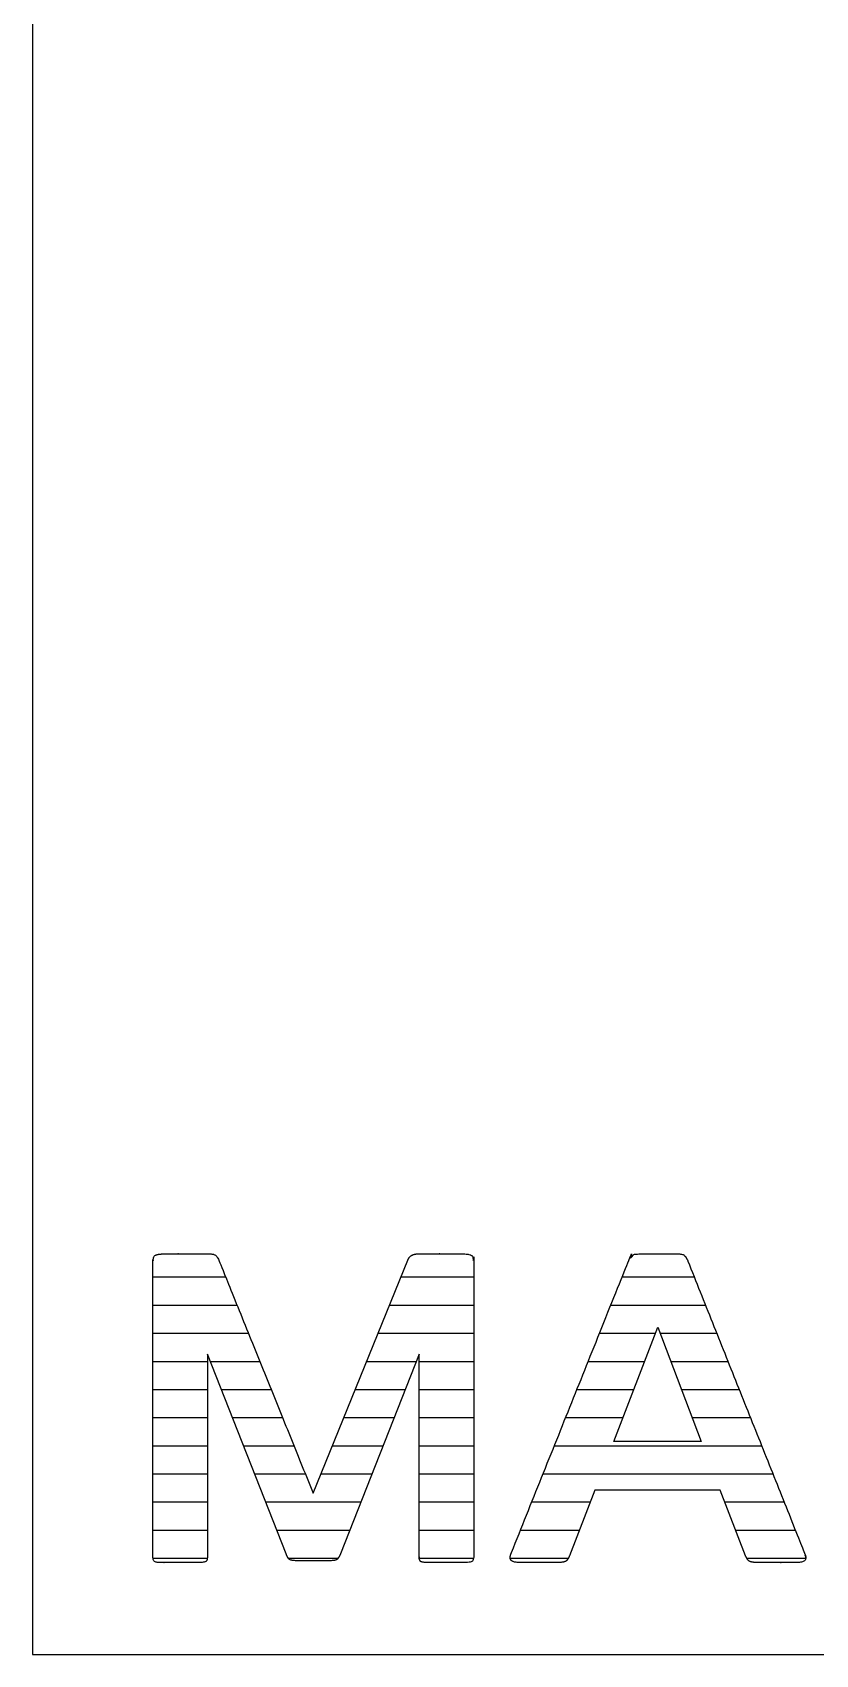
# Model space of a CAD drawing. Extents: x 7948 to 8542, y -4601 to -4181.
# Drawn here: x 7975.75 to 7988.27, y -4392.03 to -4366.07 of the extents above; entities that cross this region are included whole.
import ezdxf

# ---------------------------------------------------------------- set-up
doc = ezdxf.new("R2010")
doc.units = 0
doc.header["$LTSCALE"] = 7
doc.header["$MEASUREMENT"] = 0
doc.layers.add('기본값', color=18, linetype='CONTINUOUS')
pattern_1 = [(0, (7200.29573, -4959.29022), (0, 0.45), [])]

msp = doc.modelspace()

# ---------------------------------------------------------------- hatches: boundary and pattern name
at = {"layer": '기본값'}
h = msp.add_hatch(dxfattribs=at)
h.set_pattern_fill('해치1', color=2, scale=3.6, style=0, pattern_type=2)
h.set_pattern_definition(pattern_1)
h.paths.add_polyline_path([(7982.05491, -4390.5596), (7982.04472, -4390.55951), (7982.03504, -4390.55925), (7982.02585, -4390.55881), (7982.01717, -4390.5582), (7982.00899, -4390.55742), (7982.0013, -4390.55646), (7981.99412, -4390.55532), (7981.99072, -4390.55469), (7981.98744, -4390.55401), (7981.98429, -4390.55329), (7981.98126, -4390.55253), (7981.97836, -4390.55172), (7981.97558, -4390.55087), (7981.97293, -4390.54998), (7981.9704, -4390.54904), (7981.968, -4390.54806), (7981.96684, -4390.54755), (7981.96572, -4390.54703), (7981.96463, -4390.5465), (7981.96357, -4390.54596), (7981.96254, -4390.54541), (7981.96154, -4390.54485), (7981.96058, -4390.54428), (7981.95964, -4390.5437), (7981.95874, -4390.5431), (7981.95787, -4390.5425), (7981.95702, -4390.54188), (7981.95622, -4390.54125), (7981.95544, -4390.54061), (7981.95469, -4390.53996), (7981.95397, -4390.5393), (7981.95329, -4390.53863), (7981.95264, -4390.53795), (7981.95201, -4390.53726), (7981.95141, -4390.53655), (7981.95082, -4390.53581), (7981.95024, -4390.53504), (7981.94966, -4390.53425), (7981.9491, -4390.53343), (7981.94855, -4390.53259), (7981.948, -4390.53172), (7981.94746, -4390.53082), (7981.94694, -4390.52989), (7981.94642, -4390.52894), (7981.94592, -4390.52796), (7981.94542, -4390.52695), (7981.94445, -4390.52486), (7981.94352, -4390.52266), (7981.94263, -4390.52036), (7981.94178, -4390.51794), (7981.94096, -4390.51542), (7981.94019, -4390.51279), (7981.93945, -4390.51006), (7981.93875, -4390.50722), (7981.93808, -4390.50427), (7981.93746, -4390.50121), (7981.93632, -4390.49478), (7981.93534, -4390.48792), (7981.9345, -4390.48063), (7981.93382, -4390.47291), (7981.93329, -4390.46476), (7981.93291, -4390.45618), (7981.93261, -4390.43775), (7981.93261, -4387.22406), (7980.67665, -4390.42195), (7980.66873, -4390.43875), (7980.66102, -4390.45395), (7980.65724, -4390.46095), (7980.6535, -4390.46755), (7980.64982, -4390.47375), (7980.64618, -4390.47955), (7980.6426, -4390.48495), (7980.63906, -4390.48995), (7980.63731, -4390.4923), (7980.63557, -4390.49455), (7980.63385, -4390.49669), (7980.63214, -4390.49874), (7980.63044, -4390.50069), (7980.62875, -4390.50254), (7980.62707, -4390.50429), (7980.62541, -4390.50594), (7980.62376, -4390.50749), (7980.62212, -4390.50894), (7980.62049, -4390.51029), (7980.61969, -4390.51092), (7980.61888, -4390.51154), (7980.61807, -4390.51213), (7980.61723, -4390.51272), (7980.61637, -4390.51329), (7980.61549, -4390.51386), (7980.61459, -4390.51442), (7980.61366, -4390.51496), (7980.61174, -4390.51603), (7980.60974, -4390.51706), (7980.60765, -4390.51805), (7980.60547, -4390.51901), (7980.6032, -4390.51993), (7980.60084, -4390.52081), (7980.5984, -4390.52165), (7980.59586, -4390.52246), (7980.59324, -4390.52322), (7980.59053, -4390.52395), (7980.58773, -4390.52465), (7980.58485, -4390.5253), (7980.58187, -4390.52592), (7980.57566, -4390.52704), (7980.5691, -4390.52802), (7980.56218, -4390.52884), (7980.55491, -4390.52952), (7980.54729, -4390.53004), (7980.53931, -4390.53042), (7980.53098, -4390.53064), (7980.5223, -4390.53072), (7979.96179, -4390.53072), (7979.9531, -4390.53064), (7979.94473, -4390.53042), (7979.93669, -4390.53004), (7979.92897, -4390.52952), (7979.92158, -4390.52884), (7979.91452, -4390.52802), (7979.90778, -4390.52704), (7979.90137, -4390.52592), (7979.89529, -4390.52465), (7979.89237, -4390.52395), (7979.88953, -4390.52322), (7979.88677, -4390.52246), (7979.8841, -4390.52165), (7979.8815, -4390.52081), (7979.87899, -4390.51993), (7979.87656, -4390.51901), (7979.87421, -4390.51805), (7979.87194, -4390.51706), (7979.86976, -4390.51603), (7979.86765, -4390.51496), (7979.86563, -4390.51386), (7979.86369, -4390.51272), (7979.86183, -4390.51154), (7979.86092, -4390.51092), (7979.86001, -4390.51029), (7979.85911, -4390.50962), (7979.8582, -4390.50894), (7979.8573, -4390.50823), (7979.8564, -4390.50749), (7979.8546, -4390.50594), (7979.85281, -4390.50429), (7979.85103, -4390.50254), (7979.84926, -4390.50069), (7979.84749, -4390.49874), (7979.84572, -4390.49669), (7979.84397, -4390.49455), (7979.84222, -4390.4923), (7979.84047, -4390.48995), (7979.83874, -4390.4875), (7979.83701, -4390.48495), (7979.83528, -4390.4823), (7979.83357, -4390.47955), (7979.83015, -4390.47375), (7979.82677, -4390.46755), (7979.8234, -4390.46095), (7979.82007, -4390.45395), (7979.81676, -4390.44655), (7979.81348, -4390.43875), (7979.81022, -4390.43055), (7979.807, -4390.42195), (7978.55104, -4387.22406), (7978.55104, -4390.43775), (7978.55074, -4390.45618), (7978.55036, -4390.46476), (7978.54984, -4390.47291), (7978.54916, -4390.48063), (7978.54834, -4390.48792), (7978.54736, -4390.49478), (7978.54624, -4390.50121), (7978.54562, -4390.50427), (7978.54497, -4390.50722), (7978.54427, -4390.51006), (7978.54354, -4390.51279), (7978.54277, -4390.51542), (7978.54197, -4390.51794), (7978.54113, -4390.52036), (7978.54025, -4390.52266), (7978.53933, -4390.52486), (7978.53837, -4390.52695), (7978.53788, -4390.52796), (7978.53738, -4390.52894), (7978.53687, -4390.52989), (7978.53635, -4390.53082), (7978.53582, -4390.53172), (7978.53528, -4390.53259), (7978.53473, -4390.53343), (7978.53418, -4390.53425), (7978.53361, -4390.53504), (7978.53303, -4390.53581), (7978.53245, -4390.53655), (7978.53185, -4390.53726), (7978.53124, -4390.53795), (7978.53059, -4390.53863), (7978.52991, -4390.5393), (7978.5292, -4390.53996), (7978.52846, -4390.54061), (7978.52769, -4390.54125), (7978.52688, -4390.54188), (7978.52605, -4390.5425), (7978.52518, -4390.5431), (7978.52428, -4390.5437), (7978.52335, -4390.54428), (7978.52239, -4390.54485), (7978.52139, -4390.54541), (7978.52036, -4390.54596), (7978.51931, -4390.5465), (7978.51822, -4390.54703), (7978.5171, -4390.54755), (7978.51594, -4390.54806), (7978.51354, -4390.54904), (7978.51102, -4390.54998), (7978.50836, -4390.55087), (7978.50558, -4390.55172), (7978.50268, -4390.55253), (7978.49964, -4390.55329), (7978.49648, -4390.55401), (7978.4932, -4390.55469), (7978.48979, -4390.55532), (7978.48258, -4390.55646), (7978.47487, -4390.55742), (7978.46666, -4390.5582), (7978.45793, -4390.55881), (7978.44871, -4390.55925), (7978.43897, -4390.55951), (7978.42873, -4390.5596), (7977.79737, -4390.5596), (7977.78718, -4390.55951), (7977.7775, -4390.55925), (7977.76831, -4390.55881), (7977.75963, -4390.5582), (7977.75145, -4390.55742), (7977.74376, -4390.55646), (7977.73658, -4390.55532), (7977.73318, -4390.55469), (7977.7299, -4390.55401), (7977.72675, -4390.55329), (7977.72372, -4390.55253), (7977.72082, -4390.55172), (7977.71804, -4390.55087), (7977.71539, -4390.54998), (7977.71286, -4390.54904), (7977.71046, -4390.54806), (7977.7093, -4390.54755), (7977.70818, -4390.54703), (7977.70709, -4390.5465), (7977.70603, -4390.54596), (7977.705, -4390.54541), (7977.704, -4390.54485), (7977.70304, -4390.54428), (7977.7021, -4390.5437), (7977.7012, -4390.5431), (7977.70033, -4390.5425), (7977.69948, -4390.54188), (7977.69867, -4390.54125), (7977.6979, -4390.54061), (7977.69715, -4390.53996), (7977.69643, -4390.5393), (7977.69575, -4390.53863), (7977.69509, -4390.53795), (7977.69447, -4390.53726), (7977.69387, -4390.53655), (7977.69328, -4390.53581), (7977.6927, -4390.53504), (7977.69212, -4390.53425), (7977.69156, -4390.53343), (7977.691, -4390.53259), (7977.69046, -4390.53172), (7977.68992, -4390.53082), (7977.6894, -4390.52989), (7977.68888, -4390.52894), (7977.68837, -4390.52796), (7977.68788, -4390.52695), (7977.68691, -4390.52486), (7977.68598, -4390.52266), (7977.68509, -4390.52036), (7977.68424, -4390.51794), (7977.68342, -4390.51542), (7977.68265, -4390.51279), (7977.68191, -4390.51006), (7977.68121, -4390.50722), (7977.68054, -4390.50427), (7977.67992, -4390.50121), (7977.67878, -4390.49478), (7977.6778, -4390.48792), (7977.67696, -4390.48063), (7977.67628, -4390.47291), (7977.67575, -4390.46476), (7977.67537, -4390.45618), (7977.67507, -4390.43775), (7977.67507, -4385.81285), (7977.67552, -4385.78088), (7977.67609, -4385.76613), (7977.67689, -4385.75221), (7977.67791, -4385.73911), (7977.67916, -4385.72684), (7977.68064, -4385.71539), (7977.68234, -4385.70477), (7977.68328, -4385.69976), (7977.68428, -4385.69497), (7977.68533, -4385.69038), (7977.68644, -4385.68599), (7977.6876, -4385.68182), (7977.68882, -4385.67785), (7977.6901, -4385.67408), (7977.69144, -4385.67052), (7977.69213, -4385.66882), (7977.69283, -4385.66717), (7977.69355, -4385.66557), (7977.69428, -4385.66403), (7977.69503, -4385.66253), (7977.69579, -4385.66109), (7977.69656, -4385.65969), (7977.69735, -4385.65835), (7977.69816, -4385.65706), (7977.69897, -4385.65583), (7977.6998, -4385.65464), (7977.70065, -4385.6535), (7977.70151, -4385.65242), (7977.70238, -4385.65139), (7977.70327, -4385.65041), (7977.70372, -4385.64994), (7977.70418, -4385.64948), (7977.70511, -4385.64859), (7977.70609, -4385.6477), (7977.70712, -4385.64684), (7977.7082, -4385.64598), (7977.70933, -4385.64515), (7977.71051, -4385.64432), (7977.71173, -4385.64351), (7977.71301, -4385.64271), (7977.71433, -4385.64193), (7977.7157, -4385.64116), (7977.71712, -4385.64041), (7977.71859, -4385.63967), (7977.72011, -4385.63894), (7977.72167, -4385.63823), (7977.72329, -4385.63753), (7977.72495, -4385.63685), (7977.72842, -4385.63552), (7977.73209, -4385.63425), (7977.73595, -4385.63304), (7977.74, -4385.63188), (7977.74425, -4385.63078), (7977.74869, -4385.62974), (7977.75333, -4385.62875), (7977.75816, -4385.62782), (7977.76841, -4385.62613), (7977.77943, -4385.62466), (7977.79123, -4385.62342), (7977.80381, -4385.6224), (7977.81717, -4385.62161), (7977.8313, -4385.62105), (7977.8619, -4385.6206), (7978.58353, -4385.6206), (7978.59065, -4385.62067), (7978.59757, -4385.6209), (7978.60429, -4385.62127), (7978.61082, -4385.6218), (7978.61714, -4385.62247), (7978.62327, -4385.6233), (7978.62919, -4385.62427), (7978.63492, -4385.62539), (7978.64045, -4385.62667), (7978.64314, -4385.62736), (7978.64578, -4385.62809), (7978.64837, -4385.62886), (7978.65091, -4385.62966), (7978.65339, -4385.63051), (7978.65583, -4385.63139), (7978.65823, -4385.63231), (7978.66057, -4385.63326), (7978.66286, -4385.63425), (7978.6651, -4385.63528), (7978.66729, -4385.63635), (7978.66943, -4385.63746), (7978.67152, -4385.6386), (7978.67356, -4385.63978), (7978.67557, -4385.64102), (7978.67757, -4385.64235), (7978.67956, -4385.64377), (7978.68153, -4385.64528), (7978.68349, -4385.64687), (7978.68543, -4385.64855), (7978.68737, -4385.65032), (7978.68929, -4385.65218), (7978.6912, -4385.65412), (7978.69309, -4385.65615), (7978.69497, -4385.65827), (7978.69684, -4385.66048), (7978.6987, -4385.66277), (7978.70054, -4385.66516), (7978.70238, -4385.66763), (7978.70419, -4385.67018), (7978.706, -4385.67283), (7978.70779, -4385.67556), (7978.71134, -4385.68129), (7978.71484, -4385.68738), (7978.71828, -4385.69381), (7978.72168, -4385.70059), (7978.72502, -4385.70772), (7978.72831, -4385.71521), (7978.73155, -4385.72304), (7980.23889, -4389.4485), (7981.75209, -4385.72304), (7981.7546, -4385.71674), (7981.75727, -4385.71064), (7981.75866, -4385.70766), (7981.7601, -4385.70474), (7981.76158, -4385.70186), (7981.7631, -4385.69903), (7981.76466, -4385.69626), (7981.76626, -4385.69353), (7981.7679, -4385.69085), (7981.76958, -4385.68823), (7981.7713, -4385.68565), (7981.77306, -4385.68313), (7981.77487, -4385.68065), (7981.77671, -4385.67822), (7981.7786, -4385.67585), (7981.78052, -4385.67352), (7981.78249, -4385.67125), (7981.7845, -4385.66902), (7981.78655, -4385.66684), (7981.78864, -4385.66472), (7981.79077, -4385.66264), (7981.79294, -4385.66062), (7981.79515, -4385.65864), (7981.7974, -4385.65671), (7981.7997, -4385.65484), (7981.80203, -4385.65301), (7981.8044, -4385.65124), (7981.80682, -4385.64951), (7981.80928, -4385.64784), (7981.81177, -4385.64621), (7981.81431, -4385.64463), (7981.81689, -4385.64311), (7981.81951, -4385.64163), (7981.82217, -4385.64021), (7981.82487, -4385.63883), (7981.82761, -4385.63751), (7981.83039, -4385.63623), (7981.83322, -4385.635), (7981.83608, -4385.63383), (7981.83898, -4385.6327), (7981.84193, -4385.63163), (7981.84492, -4385.6306), (7981.84794, -4385.62963), (7981.85101, -4385.6287), (7981.85412, -4385.62783), (7981.85727, -4385.627), (7981.86046, -4385.62623), (7981.86369, -4385.6255), (7981.87027, -4385.6242), (7981.87702, -4385.6231), (7981.88393, -4385.6222), (7981.891, -4385.6215), (7981.89824, -4385.621), (7981.90564, -4385.6207), (7981.9132, -4385.6206), (7982.61542, -4385.6206), (7982.6476, -4385.62105), (7982.66245, -4385.62161), (7982.67646, -4385.6224), (7982.68964, -4385.62342), (7982.70198, -4385.62466), (7982.7135, -4385.62613), (7982.72418, -4385.62782), (7982.72921, -4385.62875), (7982.73403, -4385.62974), (7982.73865, -4385.63078), (7982.74305, -4385.63188), (7982.74725, -4385.63304), (7982.75124, -4385.63425), (7982.75502, -4385.63552), (7982.75859, -4385.63685), (7982.7603, -4385.63753), (7982.76196, -4385.63823), (7982.76356, -4385.63894), (7982.76512, -4385.63967), (7982.76662, -4385.64041), (7982.76807, -4385.64116), (7982.76946, -4385.64193), (7982.77081, -4385.64271), (7982.7721, -4385.64351), (7982.77334, -4385.64432), (7982.77453, -4385.64515), (7982.77567, -4385.64598), (7982.77675, -4385.64684), (7982.77778, -4385.6477), (7982.77876, -4385.64859), (7982.77923, -4385.64903), (7982.77969, -4385.64948), (7982.78014, -4385.64994), (7982.78059, -4385.65041), (7982.78147, -4385.65139), (7982.78234, -4385.65242), (7982.78319, -4385.6535), (7982.78403, -4385.65464), (7982.78485, -4385.65583), (7982.78567, -4385.65706), (7982.78646, -4385.65835), (7982.78724, -4385.65969), (7982.78801, -4385.66109), (7982.78877, -4385.66253), (7982.78951, -4385.66403), (7982.79023, -4385.66557), (7982.79095, -4385.66717), (7982.79165, -4385.66882), (7982.79233, -4385.67052), (7982.79365, -4385.67408), (7982.79492, -4385.67785), (7982.79614, -4385.68182), (7982.79729, -4385.68599), (7982.79839, -4385.69038), (7982.79944, -4385.69497), (7982.80042, -4385.69976), (7982.80135, -4385.70477), (7982.80305, -4385.71539), (7982.80451, -4385.72684), (7982.80576, -4385.73911), (7982.80677, -4385.75221), (7982.80756, -4385.76613), (7982.80812, -4385.78088), (7982.80858, -4385.81285), (7982.80858, -4390.43775), (7982.80849, -4390.44718), (7982.80822, -4390.45618), (7982.80778, -4390.46476), (7982.80717, -4390.47291), (7982.80637, -4390.48063), (7982.8054, -4390.48792), (7982.80485, -4390.4914), (7982.80426, -4390.49478), (7982.80362, -4390.49805), (7982.80293, -4390.50121), (7982.80221, -4390.50427), (7982.80144, -4390.50722), (7982.80062, -4390.51006), (7982.79976, -4390.51279), (7982.79886, -4390.51542), (7982.79791, -4390.51794), (7982.79692, -4390.52036), (7982.79588, -4390.52266), (7982.79535, -4390.52378), (7982.7948, -4390.52486), (7982.79425, -4390.52592), (7982.79368, -4390.52695), (7982.7931, -4390.52796), (7982.79251, -4390.52894), (7982.79191, -4390.52989), (7982.7913, -4390.53082), (7982.79068, -4390.53172), (7982.79004, -4390.53259), (7982.7894, -4390.53343), (7982.78874, -4390.53425), (7982.78808, -4390.53504), (7982.7874, -4390.53581), (7982.78671, -4390.53655), (7982.78601, -4390.53726), (7982.78529, -4390.53795), (7982.78455, -4390.53863), (7982.78378, -4390.5393), (7982.78298, -4390.53996), (7982.78215, -4390.54061), (7982.7813, -4390.54125), (7982.78042, -4390.54188), (7982.77952, -4390.5425), (7982.77858, -4390.5431), (7982.77763, -4390.5437), (7982.77664, -4390.54428), (7982.77563, -4390.54485), (7982.77459, -4390.54541), (7982.77353, -4390.54596), (7982.77243, -4390.5465), (7982.77132, -4390.54703), (7982.769, -4390.54806), (7982.76658, -4390.54904), (7982.76405, -4390.54998), (7982.76141, -4390.55087), (7982.75866, -4390.55172), (7982.75581, -4390.55253), (7982.75286, -4390.55329), (7982.74979, -4390.55401), (7982.74662, -4390.55469), (7982.74335, -4390.55532), (7982.73647, -4390.55646), (7982.72917, -4390.55742), (7982.72145, -4390.5582), (7982.71329, -4390.55881), (7982.70471, -4390.55925), (7982.69571, -4390.55951), (7982.68627, -4390.5596)], flags=0)
h = msp.add_hatch(dxfattribs=at)
h.set_pattern_fill('해치1', color=2, scale=3.6, style=0, pattern_type=2)
h.set_pattern_definition(pattern_1)
h.paths.add_polyline_path([(7987.33419, -4390.5596), (7987.31697, -4390.55935), (7987.30076, -4390.55861), (7987.29303, -4390.55806), (7987.28555, -4390.55738), (7987.27832, -4390.55658), (7987.27134, -4390.55565), (7987.26462, -4390.5546), (7987.25814, -4390.55343), (7987.25191, -4390.55213), (7987.24593, -4390.55071), (7987.2402, -4390.54917), (7987.23473, -4390.54751), (7987.23208, -4390.54663), (7987.2295, -4390.54572), (7987.22698, -4390.54478), (7987.22452, -4390.5438), (7987.22331, -4390.54329), (7987.2221, -4390.54276), (7987.2209, -4390.54219), (7987.2197, -4390.54159), (7987.2185, -4390.54097), (7987.2173, -4390.54031), (7987.21611, -4390.53962), (7987.21493, -4390.53891), (7987.21374, -4390.53817), (7987.21256, -4390.53739), (7987.21138, -4390.53659), (7987.21021, -4390.53575), (7987.20903, -4390.53489), (7987.20787, -4390.534), (7987.20554, -4390.53213), (7987.20323, -4390.53013), (7987.20093, -4390.52803), (7987.19864, -4390.5258), (7987.19637, -4390.52345), (7987.19411, -4390.52099), (7987.19186, -4390.51841), (7987.18962, -4390.51571), (7987.1874, -4390.51289), (7987.1852, -4390.50995), (7987.183, -4390.5069), (7987.18082, -4390.50373), (7987.17865, -4390.50044), (7987.1765, -4390.49703), (7987.17436, -4390.4935), (7987.17011, -4390.48609), (7987.16592, -4390.47821), (7987.16178, -4390.46986), (7987.1577, -4390.46104), (7987.15367, -4390.45174), (7986.74795, -4389.40428), (7984.74464, -4389.40428), (7984.33893, -4390.45174), (7984.33491, -4390.46104), (7984.33086, -4390.46986), (7984.32679, -4390.47821), (7984.32269, -4390.48609), (7984.31857, -4390.4935), (7984.31442, -4390.50044), (7984.31233, -4390.50373), (7984.31024, -4390.5069), (7984.30814, -4390.50995), (7984.30604, -4390.51289), (7984.30393, -4390.51571), (7984.30181, -4390.51841), (7984.29968, -4390.52099), (7984.29755, -4390.52345), (7984.29541, -4390.5258), (7984.29327, -4390.52803), (7984.29112, -4390.53013), (7984.28896, -4390.53213), (7984.28679, -4390.534), (7984.28462, -4390.53575), (7984.28353, -4390.53659), (7984.28245, -4390.53739), (7984.28135, -4390.53817), (7984.28026, -4390.53891), (7984.27917, -4390.53962), (7984.27807, -4390.54031), (7984.27697, -4390.54097), (7984.27587, -4390.54159), (7984.27477, -4390.54219), (7984.27367, -4390.54276), (7984.27256, -4390.54329), (7984.27146, -4390.5438), (7984.26921, -4390.54478), (7984.26689, -4390.54572), (7984.2645, -4390.54663), (7984.26205, -4390.54751), (7984.25952, -4390.54835), (7984.25693, -4390.54917), (7984.25153, -4390.55071), (7984.24586, -4390.55213), (7984.2399, -4390.55343), (7984.23368, -4390.5546), (7984.22717, -4390.55565), (7984.22039, -4390.55658), (7984.21333, -4390.55738), (7984.206, -4390.55806), (7984.19839, -4390.55861), (7984.18234, -4390.55935), (7984.16518, -4390.5596), (7983.54058, -4390.5596), (7983.52794, -4390.55946), (7983.51585, -4390.55905), (7983.50432, -4390.55836), (7983.49335, -4390.5574), (7983.48293, -4390.55616), (7983.47793, -4390.55544), (7983.47307, -4390.55465), (7983.46834, -4390.55379), (7983.46376, -4390.55286), (7983.45931, -4390.55186), (7983.455, -4390.5508), (7983.45083, -4390.54966), (7983.44681, -4390.54846), (7983.44291, -4390.54719), (7983.43916, -4390.54585), (7983.43555, -4390.54444), (7983.43207, -4390.54296), (7983.42874, -4390.54141), (7983.42554, -4390.5398), (7983.424, -4390.53896), (7983.42248, -4390.53811), (7983.42101, -4390.53725), (7983.41957, -4390.53636), (7983.41816, -4390.53546), (7983.41678, -4390.53454), (7983.41545, -4390.5336), (7983.41414, -4390.53265), (7983.41287, -4390.53168), (7983.41164, -4390.53069), (7983.41044, -4390.52968), (7983.40928, -4390.52866), (7983.40815, -4390.52762), (7983.40705, -4390.52656), (7983.40599, -4390.52549), (7983.40497, -4390.5244), (7983.40397, -4390.52328), (7983.40302, -4390.52214), (7983.4021, -4390.52098), (7983.40121, -4390.51978), (7983.40036, -4390.51856), (7983.39954, -4390.51732), (7983.39876, -4390.51604), (7983.39801, -4390.51474), (7983.3973, -4390.51342), (7983.39662, -4390.51206), (7983.39597, -4390.51068), (7983.39536, -4390.50928), (7983.39479, -4390.50784), (7983.39425, -4390.50638), (7983.39374, -4390.5049), (7983.39327, -4390.50338), (7983.39284, -4390.50184), (7983.39244, -4390.50028), (7983.39207, -4390.49868), (7983.39174, -4390.49706), (7983.39144, -4390.49542), (7983.39118, -4390.49374), (7983.39095, -4390.49204), (7983.39076, -4390.49032), (7983.3906, -4390.48856), (7983.39048, -4390.48678), (7983.39039, -4390.48498), (7983.39034, -4390.48314), (7983.39032, -4390.48128), (7983.39033, -4390.4794), (7983.39038, -4390.47748), (7983.39047, -4390.47554), (7983.39074, -4390.47158), (7983.39115, -4390.46752), (7983.39171, -4390.46334), (7983.3924, -4390.45907), (7983.39323, -4390.45468), (7983.39419, -4390.45019), (7983.3953, -4390.44559), (7983.39655, -4390.44088), (7983.39793, -4390.43607), (7983.39945, -4390.43115), (7983.40112, -4390.42612), (7983.40292, -4390.42099), (7983.40694, -4390.4104), (7983.41151, -4390.39939), (7985.28575, -4385.72981), (7985.28863, -4385.72309), (7985.29164, -4385.71659), (7985.29478, -4385.71029), (7985.29804, -4385.70422), (7985.30143, -4385.69835), (7985.30494, -4385.6927), (7985.30858, -4385.68726), (7985.31045, -4385.68462), (7985.31235, -4385.68203), (7985.31428, -4385.6795), (7985.31624, -4385.67702), (7985.31823, -4385.67459), (7985.32026, -4385.67222), (7985.32231, -4385.6699), (7985.3244, -4385.66763), (7985.32652, -4385.66542), (7985.32867, -4385.66326), (7985.33085, -4385.66115), (7985.33307, -4385.6591), (7985.33531, -4385.6571), (7985.33759, -4385.65515), (7985.3399, -4385.65326), (7985.34224, -4385.65142), (7985.34461, -4385.64964), (7985.34701, -4385.6479), (7985.34945, -4385.64622), (7985.35191, -4385.6446), (7985.35441, -4385.64302), (7985.35694, -4385.6415), (7985.3595, -4385.64004), (7985.36209, -4385.63862), (7985.36471, -4385.63726), (7985.36737, -4385.63596), (7985.37006, -4385.6347), (7985.37277, -4385.6335), (7985.37552, -4385.63236), (7985.3783, -4385.63126), (7985.38112, -4385.63022), (7985.38396, -4385.62924), (7985.38684, -4385.6283), (7985.38974, -4385.62742), (7985.39268, -4385.6266), (7985.39565, -4385.62582), (7985.39865, -4385.6251), (7985.40169, -4385.62444), (7985.40475, -4385.62382), (7985.40785, -4385.62327), (7985.41098, -4385.62276), (7985.41414, -4385.62231), (7985.41733, -4385.62191), (7985.42055, -4385.62156), (7985.42709, -4385.62103), (7985.43375, -4385.62071), (7985.44054, -4385.6206), (7986.06514, -4385.6206), (7986.0754, -4385.62069), (7986.08521, -4385.62095), (7986.09457, -4385.62138), (7986.10347, -4385.62199), (7986.11192, -4385.62278), (7986.11991, -4385.62374), (7986.12744, -4385.62487), (7986.13104, -4385.62551), (7986.13453, -4385.62618), (7986.1379, -4385.6269), (7986.14115, -4385.62767), (7986.1443, -4385.62847), (7986.14732, -4385.62932), (7986.15024, -4385.63022), (7986.15304, -4385.63116), (7986.15573, -4385.63214), (7986.1583, -4385.63316), (7986.16076, -4385.63423), (7986.16311, -4385.63535), (7986.16424, -4385.63592), (7986.16534, -4385.6365), (7986.16642, -4385.6371), (7986.16746, -4385.6377), (7986.16848, -4385.63832), (7986.16947, -4385.63895), (7986.17043, -4385.63958), (7986.17136, -4385.64023), (7986.17226, -4385.64089), (7986.17314, -4385.64156), (7986.17399, -4385.64225), (7986.1748, -4385.64294), (7986.17642, -4385.64438), (7986.17804, -4385.64592), (7986.17968, -4385.64755), (7986.18133, -4385.64928), (7986.183, -4385.6511), (7986.18467, -4385.65302), (7986.18636, -4385.65503), (7986.18806, -4385.65714), (7986.1915, -4385.66164), (7986.19499, -4385.66651), (7986.19852, -4385.67177), (7986.20211, -4385.67741), (7986.20574, -4385.68342), (7986.20943, -4385.68981), (7986.21694, -4385.70374), (7986.22466, -4385.71918), (7986.23257, -4385.73613), (7988.09417, -4390.39939), (7988.0987, -4390.41115), (7988.10271, -4390.42242), (7988.10619, -4390.43318), (7988.10915, -4390.44345), (7988.11043, -4390.44839), (7988.11158, -4390.45321), (7988.1126, -4390.4579), (7988.11349, -4390.46247), (7988.11424, -4390.46691), (7988.11487, -4390.47123), (7988.11536, -4390.47543), (7988.11572, -4390.47949), (7988.11595, -4390.48344), (7988.11605, -4390.48725), (7988.11605, -4390.48912), (7988.11602, -4390.49095), (7988.11595, -4390.49275), (7988.11586, -4390.49451), (7988.11572, -4390.49625), (7988.11556, -4390.49796), (7988.11536, -4390.49963), (7988.11513, -4390.50127), (7988.11487, -4390.50288), (7988.11458, -4390.50446), (7988.11425, -4390.50601), (7988.11389, -4390.50753), (7988.11349, -4390.50902), (7988.11307, -4390.51047), (7988.11261, -4390.5119), (7988.11212, -4390.51329), (7988.11159, -4390.51465), (7988.11103, -4390.51598), (7988.11044, -4390.51728), (7988.10982, -4390.51854), (7988.10916, -4390.51978), (7988.10847, -4390.52099), (7988.10775, -4390.52216), (7988.107, -4390.5233), (7988.10621, -4390.52441), (7988.10539, -4390.52549), (7988.10454, -4390.52654), (7988.10365, -4390.52756), (7988.10273, -4390.52855), (7988.10177, -4390.52953), (7988.10076, -4390.53049), (7988.09972, -4390.53144), (7988.09864, -4390.53237), (7988.09752, -4390.53328), (7988.09637, -4390.53418), (7988.09517, -4390.53507), (7988.09393, -4390.53593), (7988.09265, -4390.53679), (7988.09133, -4390.53762), (7988.08998, -4390.53845), (7988.08858, -4390.53925), (7988.08715, -4390.54004), (7988.08567, -4390.54082), (7988.08416, -4390.54158), (7988.08261, -4390.54232), (7988.08101, -4390.54305), (7988.07771, -4390.54445), (7988.07425, -4390.5458), (7988.07063, -4390.54708), (7988.06685, -4390.5483), (7988.06291, -4390.54946), (7988.05882, -4390.55056), (7988.05457, -4390.55159), (7988.05016, -4390.55256), (7988.0456, -4390.55347), (7988.04087, -4390.55431), (7988.03599, -4390.55509), (7988.02575, -4390.55647), (7988.01489, -4390.5576), (7988.00339, -4390.55847), (7987.99126, -4390.5591), (7987.97849, -4390.55947), (7987.9651, -4390.5596)], flags=0)
h.paths.add_polyline_path([(7986.44513, -4388.62444), (7985.74968, -4386.79262), (7985.04746, -4388.62444)], flags=0)

# ---------------------------------------------------------------- linework, layer by layer
at = {"layer": '기본값', "color": 2}
for p, q in [((7980.23889, -4389.4485), (7981.75209, -4385.72304)), ((7985.04746, -4388.62444), (7985.74968, -4386.79262)), ((7985.74968, -4386.79262), (7986.44513, -4388.62444)), ((7979.807, -4390.42195), (7978.55104, -4387.22406)), ((7981.93261, -4387.22406), (7980.67665, -4390.42195)), ((7986.44513, -4388.62444), (7985.04746, -4388.62444)), ((7984.74464, -4389.40428), (7984.33893, -4390.45174)), ((7986.74795, -4389.40428), (7984.74464, -4389.40428)), ((7987.15367, -4390.45174), (7986.74795, -4389.40428))]:
    msp.add_line(p, q, dxfattribs=at)
msp.add_lwpolyline([(7975.75055, -4392.03331), (8029.75055, -4392.03331), (8029.75055, -4325.43331), (7975.75055, -4325.43331), (7975.75055, -4392.03331)], dxfattribs=at)
for points, knots in [([(7981.75209, -4385.72304), (7981.7909, -4385.6206), (7981.9132, -4385.6206), (7982.26431, -4385.6206), (7982.61542, -4385.6206), (7982.75081, -4385.6206), (7982.77969, -4385.64948), (7982.80858, -4385.67836), (7982.80858, -4385.81285), (7982.80858, -4388.1253), (7982.80858, -4390.43775), (7982.80858, -4390.51492), (7982.78601, -4390.53726), (7982.76345, -4390.5596), (7982.68627, -4390.5596), (7982.37059, -4390.5596), (7982.05491, -4390.5596)], [24, 24, 24, 25, 25, 26, 26, 27, 27, 28, 28, 29, 29, 30, 30, 31, 31, 32, 32, 32]), ([(7983.41151, -4390.39939), (7984.34863, -4388.0646), (7985.28575, -4385.72981), (7985.33088, -4385.6206), (7985.44054, -4385.6206), (7985.75284, -4385.6206), (7986.06514, -4385.6206), (7986.14908, -4385.6206), (7986.1748, -4385.64294), (7986.20053, -4385.66528), (7986.23257, -4385.73613)], [29, 29, 29, 30, 30, 31, 31, 32, 32, 33, 33, 34, 34, 34]), ([(7978.55104, -4387.22406), (7978.55104, -4388.8309), (7978.55104, -4390.43775), (7978.55104, -4390.51492), (7978.53185, -4390.53726), (7978.51267, -4390.5596), (7978.42873, -4390.5596), (7978.11305, -4390.5596), (7977.79737, -4390.5596), (7977.71388, -4390.5596), (7977.69447, -4390.53726), (7977.67507, -4390.51492), (7977.67507, -4390.43775), (7977.67507, -4388.1253), (7977.67507, -4385.81285), (7977.67507, -4385.67836), (7977.70418, -4385.64948), (7977.73328, -4385.6206), (7977.8619, -4385.6206), (7978.22272, -4385.6206), (7978.58353, -4385.6206), (7978.64129, -4385.6206), (7978.67356, -4385.63978), (7978.70583, -4385.65896), (7978.73155, -4385.72304), (7979.48522, -4387.58577), (7980.23889, -4389.4485)], [10, 10, 10, 11, 11, 12, 12, 13, 13, 14, 14, 15, 15, 16, 16, 17, 17, 18, 18, 19, 19, 20, 20, 21, 21, 22, 22, 23, 23, 23]), ([(7986.23257, -4385.73613), (7987.16337, -4388.06776), (7988.09417, -4390.39939), (7988.13253, -4390.49551), (7988.10365, -4390.52756), (7988.07477, -4390.5596), (7987.9651, -4390.5596), (7987.64964, -4390.5596), (7987.33419, -4390.5596)], [34, 34, 34, 35, 35, 36, 36, 37, 37, 38, 38, 38]), ([(7982.05491, -4390.5596), (7981.97142, -4390.5596), (7981.95201, -4390.53726), (7981.93261, -4390.51492), (7981.93261, -4390.43775), (7981.93261, -4388.8309), (7981.93261, -4387.22406)], [0, 0, 0, 1, 1, 2, 2, 3, 3, 3]), ([(7980.67665, -4390.42195), (7980.6446, -4390.49236), (7980.61888, -4390.51154), (7980.59316, -4390.53072), (7980.5223, -4390.53072), (7980.24205, -4390.53072), (7979.96179, -4390.53072), (7979.89094, -4390.53072), (7979.86183, -4390.51154), (7979.83272, -4390.49236), (7979.807, -4390.42195)], [4, 4, 4, 5, 5, 6, 6, 7, 7, 8, 8, 9, 9, 9]), ([(7984.33893, -4390.45174), (7984.30688, -4390.52801), (7984.27146, -4390.5438), (7984.23603, -4390.5596), (7984.16518, -4390.5596), (7983.85288, -4390.5596), (7983.54058, -4390.5596), (7983.43723, -4390.5596), (7983.40497, -4390.5244), (7983.3727, -4390.4892), (7983.41151, -4390.39939)], [24, 24, 24, 25, 25, 26, 26, 27, 27, 28, 28, 29, 29, 29]), ([(7987.33419, -4390.5596), (7987.26333, -4390.5596), (7987.22452, -4390.5438), (7987.18571, -4390.52801), (7987.15367, -4390.45174)], [19, 19, 19, 20, 20, 21, 21, 21])]:
    msp.add_open_spline(points, degree=2, knots=knots, dxfattribs=at)

doc.saveas('drawing.dxf')
